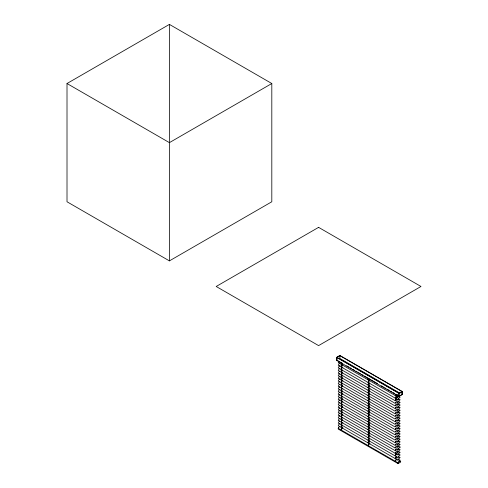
<?xml version="1.0" encoding="UTF-8"?>
<svg xmlns="http://www.w3.org/2000/svg" width="488" height="488" viewBox="0 0 488 488"><rect width="100%" height="100%" fill="white"/><g stroke="black" fill="none" stroke-linecap="round" stroke-linejoin="round"><path stroke-width="0.73" d="M395.14 395.463L395.524 394.658L395.853 394.841A3.416 1.97 -60 0 1 396.006 394.591M395.14 398.086L395.524 397.281L395.853 397.47A3.416 1.97 -60 0 1 396.933 396.122M396.006 399.843A3.416 1.97 -60 0 0 395.853 400.099L395.524 399.91L395.14 400.715L338.239 367.867A3.459 1.995 -60 0 1 339.715 365.713M396.006 402.472A3.416 1.97 -60 0 0 395.853 402.728L395.524 402.539L395.14 403.344L338.239 370.496A3.459 1.995 -60 0 1 339.923 368.165M396.006 444.519A3.416 1.97 -60 0 0 395.853 444.775L395.524 444.586L395.14 445.391L338.239 412.543A3.459 1.995 -60 0 1 339.923 410.213M395.14 453.279L395.524 452.467L395.853 452.657A3.416 1.97 -60 0 1 396.006 452.4M395.14 455.902L395.524 455.097L395.853 455.286A3.416 1.97 -60 0 1 396.933 453.938M395.14 458.531L395.524 457.726L395.853 457.915A3.416 1.97 -60 0 1 396.933 456.567M395.14 461.16L395.524 460.355L395.853 460.544A3.416 1.97 -60 0 1 396.933 459.196M396.006 405.101A3.416 1.97 -60 0 0 395.853 405.357L395.524 405.168L395.14 405.973L338.239 373.125A3.459 1.995 -60 0 1 339.514 371.155M396.006 407.73A3.416 1.97 -60 0 0 395.853 407.98L395.524 407.797L395.14 408.602L338.239 375.754A3.459 1.995 -60 0 1 339.715 373.595M396.006 410.353A3.416 1.97 -60 0 0 395.853 410.609L395.524 410.42L395.14 411.231L338.239 378.377A3.459 1.995 -60 0 1 339.923 376.047M396.006 412.982A3.416 1.97 -60 0 0 395.853 413.238L395.524 413.049L395.14 413.855L338.239 381.006A3.459 1.995 -60 0 1 339.715 378.853M396.006 415.611A3.416 1.97 -60 0 0 395.853 415.868L395.524 415.678L395.14 416.484L338.239 383.635A3.459 1.995 -60 0 1 339.923 381.305M396.006 418.24A3.416 1.97 -60 0 0 395.853 418.497L395.524 418.308L395.14 419.113L338.239 386.264A3.459 1.995 -60 0 1 339.514 384.294M396.006 420.87A3.416 1.97 -60 0 0 395.853 421.12L395.524 420.937L395.14 421.742L338.239 388.893A3.459 1.995 -60 0 1 339.715 386.734M396.006 423.493A3.416 1.97 -60 0 0 395.853 423.749L395.524 423.56L395.14 424.371L338.239 391.522A3.459 1.995 -60 0 1 339.923 389.192M396.006 426.122A3.416 1.97 -60 0 0 395.853 426.378L395.524 426.189L395.14 426.994L338.239 394.145A3.459 1.995 -60 0 1 339.514 392.181M396.006 428.751A3.416 1.97 -60 0 0 395.853 429.007L395.524 428.818L395.14 429.623L338.239 396.775A3.459 1.995 -60 0 1 339.715 394.621M396.006 431.38A3.416 1.97 -60 0 0 395.853 431.636L395.524 431.447L395.14 432.252L338.239 399.404A3.459 1.995 -60 0 1 339.923 397.073M396.006 434.009A3.416 1.97 -60 0 0 395.853 434.259L395.524 434.076L395.14 434.881L338.239 402.033A3.459 1.995 -60 0 1 339.715 399.873M396.006 436.638A3.416 1.97 -60 0 0 395.853 436.888L395.524 436.699L395.14 437.51L338.239 404.662A3.459 1.995 -60 0 1 339.923 402.332M396.006 439.261A3.416 1.97 -60 0 0 395.853 439.517L395.524 439.328L395.14 440.133L338.239 407.285A3.459 1.995 -60 0 1 339.514 405.321M396.006 441.89A3.416 1.97 -60 0 0 395.853 442.146L395.524 441.957L395.14 442.762L338.239 409.914A3.459 1.995 -60 0 1 339.715 407.761M396.006 449.777A3.416 1.97 -60 0 0 395.853 450.027L395.524 449.845L395.14 450.65L338.239 417.801A3.459 1.995 -60 0 1 339.923 415.471M398.123 395.725L396.842 398.129L396.842 399.44L396.11 399.867L395.744 399.654L395.744 398.153L397.513 394.822M396.11 399.867L396.11 398.367L397.885 395.036M396.512 399.166C398.202 399.306 394.524 400.648 395.969 399.361M397.019 399.318L397.019 453.376L395.64 453.986L395.969 453.419M369.788 440.89L369.587 441.079A3.416 1.97 -60 0 0 368.702 442.238A3.507 2.025 -60 0 0 368.318 443.043M67.008 83.521L169.409 24.4L271.81 83.521L271.81 201.764L169.409 260.885L67.008 201.764L67.008 83.521L169.409 142.642L271.81 83.521M336.616 357.356L339.868 355.478L402.289 391.516L402.289 394.524L399.038 396.402L336.616 360.358L336.616 357.356L399.038 393.395L402.289 391.516M340.032 355.575L336.781 357.448L336.781 360.455M402.13 394.426L398.879 396.305L398.879 393.304L402.13 391.425L402.289 394.524M339.514 426.341A3.459 1.995 -60 0 0 338.239 428.311L338.239 429.062L398.062 463.6L400.666 462.099L400.666 461.349L399.349 460.587M396.335 453.26L397.019 453.376M400.007 393.2L339.868 358.485L339.868 355.667L401.966 391.516L401.966 394.334M399.038 393.206L336.94 357.356L336.94 360.175M337.592 360.547L342.826 363.566M346.748 365.835L348.707 366.964M350.012 367.72L351.323 368.477M352.629 369.227L354.593 370.361M355.898 371.118L357.204 371.868M358.515 372.625L360.473 373.759M361.779 374.516L363.09 375.266M364.396 376.022L368.971 378.664M370.276 379.42L377.468 383.568M381.39 385.837L383.355 386.966M384.66 387.722L385.965 388.478M387.271 389.229L389.235 390.363M390.54 391.12L391.852 391.87M393.157 392.626L394.463 393.383M396.427 394.517L397.732 395.268M340.929 362.962L342.1 363.639M368.129 378.664L369.44 379.42M398.409 396.152L400.166 397.165A3.453 1.995 -60 0 0 398.062 399.776M341.167 364.304A3.507 2.025 -60 0 1 341.557 363.493L341.234 363.31A3.416 1.976 -60 0 1 341.551 362.81M368.702 378.481A3.416 1.976 -60 0 0 368.379 378.981L368.702 379.17A3.416 1.976 -60 0 1 369.202 378.438M398.062 397.153L338.239 362.615A3.459 1.995 -60 0 1 338.953 361.303M340.929 365.591L342.1 366.262M398.409 398.775L400.166 399.794A3.453 1.995 -60 0 0 398.062 402.405M342.643 364.774A3.416 1.976 -60 0 0 341.557 366.122L341.234 365.933A3.416 1.976 -60 0 1 342.314 364.585M367.989 382.415A3.507 2.025 -60 0 1 368.379 381.61L368.702 381.799A3.416 1.976 -60 0 1 369.788 380.445M396.476 397.915L396.842 398.129M342.643 367.403L342.314 367.214A3.416 1.976 -60 0 0 341.234 368.562L341.557 368.751A3.416 1.976 -60 0 1 342.643 367.403A3.507 2.025 -60 0 1 342.881 367.19M369.788 383.074L369.465 382.891A3.416 1.976 -60 0 0 368.379 384.239A3.507 2.025 -60 0 0 367.989 385.044M395.744 398.153L396.11 398.367M398.062 399.776L338.239 365.238A3.459 1.995 -60 0 1 339.923 362.907M396.476 399.233L396.842 399.44M368.129 383.922L369.44 384.678M398.409 401.404L400.166 402.417A3.453 1.995 -60 0 0 398.062 405.034M368.379 384.239L368.702 384.422A3.416 1.976 -60 0 1 369.587 383.263M367.989 387.673A3.507 2.025 -60 0 1 368.379 386.862A3.416 1.976 -60 0 1 369.465 385.514L369.788 385.703A3.416 1.976 -60 0 0 368.702 387.051A3.507 2.025 -60 0 0 368.318 387.856M396.897 401.728L398.062 402.405M340.929 370.843L342.1 371.52M368.129 386.551L369.44 387.307M397.824 403.698L400.166 405.046A3.453 1.995 -60 0 0 398.062 407.663M342.436 370.221A3.416 1.976 -60 0 0 341.557 371.38L341.234 371.191A3.416 1.976 -60 0 1 342.314 369.843M368.379 386.862L368.702 387.051M369.995 388.161A3.507 2.025 -60 0 0 369.788 388.332L369.465 388.143A3.416 1.976 -60 0 0 368.379 389.491A3.507 2.025 -60 0 0 367.989 390.296M396.897 404.357L398.062 405.034M368.129 389.18L369.44 389.93M398.409 406.663L400.166 407.675A3.453 1.995 -60 0 0 398.062 410.292M342.643 372.655A3.416 1.976 -60 0 0 341.557 374.009L341.234 373.82A3.416 1.976 -60 0 1 342.314 372.472M368.379 389.491L368.702 389.68A3.416 1.976 -60 0 1 369.788 388.332M342.643 375.284L342.314 375.101A3.416 1.976 -60 0 0 341.234 376.449L341.557 376.632A3.416 1.976 -60 0 1 342.643 375.284A3.507 2.025 -60 0 1 342.844 375.113M367.989 392.925A3.507 2.025 -60 0 1 368.379 392.12A3.416 1.976 -60 0 1 369.465 390.772L369.788 390.961M396.897 406.986L398.062 407.663M340.929 376.102L342.1 376.779M368.129 391.803L369.44 392.559M398.409 409.292L400.166 410.304A3.453 1.995 -60 0 0 398.062 412.915M368.379 392.12L368.702 392.309A3.416 1.976 -60 0 1 369.587 391.15M396.897 409.615L398.062 410.292M340.929 378.731L342.1 379.402M368.129 394.432L369.44 395.189M397.824 411.579L400.166 412.933A3.453 1.995 -60 0 0 398.062 415.544M342.643 377.913A3.416 1.976 -60 0 0 341.557 379.261L341.234 379.072A3.416 1.976 -60 0 1 342.314 377.724M367.989 395.555A3.507 2.025 -60 0 1 368.379 394.749L368.702 394.938A3.416 1.976 -60 0 1 369.788 393.59M369.788 396.213L369.465 396.03A3.416 1.976 -60 0 0 368.379 397.378A3.507 2.025 -60 0 0 367.989 398.184M396.897 412.244L398.062 412.915M368.129 397.061L369.44 397.818M398.409 414.544L400.166 415.556A3.453 1.995 -60 0 0 398.062 418.173M341.557 381.89L341.234 381.701A3.416 1.976 -60 0 1 342.314 380.353L342.643 380.542A3.416 1.976 -60 0 0 341.557 381.89A3.507 2.025 -60 0 0 341.167 382.696M368.379 397.378L368.702 397.561A3.416 1.976 -60 0 1 369.587 396.402M369.788 398.842L369.465 398.653A3.416 1.976 -60 0 0 368.379 400.001A3.507 2.025 -60 0 0 367.989 400.813M396.897 414.873L398.062 415.544M340.929 383.983L342.1 384.66M368.129 399.69L369.44 400.447M397.824 416.837L400.166 418.185A3.453 1.995 -60 0 0 398.062 420.802M342.436 383.361A3.416 1.976 -60 0 0 341.557 384.52L341.234 384.33A3.416 1.976 -60 0 1 342.314 382.982M368.379 400.001L368.702 400.19A3.416 1.976 -60 0 1 369.587 399.031M396.897 417.496L398.062 418.173M398.409 419.802L400.166 420.815A3.453 1.995 -60 0 0 398.062 423.431M342.643 385.801A3.416 1.976 -60 0 0 341.557 387.149L341.234 386.96A3.416 1.976 -60 0 1 342.314 385.611M367.989 403.442A3.507 2.025 -60 0 1 368.379 402.63L368.702 402.82A3.416 1.976 -60 0 1 369.788 401.471A3.507 2.025 -60 0 1 369.995 401.301M342.643 388.424L342.314 388.241A3.416 1.976 -60 0 0 341.234 389.589L341.557 389.772A3.416 1.976 -60 0 1 342.643 388.424A3.507 2.025 -60 0 1 342.881 388.216M369.788 404.101L369.465 403.911A3.416 1.976 -60 0 0 368.379 405.26A3.507 2.025 -60 0 0 367.989 406.065M396.897 420.125L398.062 420.802M368.129 404.942L369.44 405.699M398.409 422.431L400.166 423.444A3.453 1.995 -60 0 0 398.062 426.061M368.379 405.26L368.702 405.449A3.416 1.976 -60 0 1 369.587 404.29M396.897 422.754L398.062 423.431M340.929 391.87L342.1 392.547M368.129 407.571L369.44 408.328M397.824 424.719L400.166 426.073A3.453 1.995 -60 0 0 398.062 428.684M342.643 391.053A3.416 1.976 -60 0 0 341.557 392.401L341.234 392.212A3.416 1.976 -60 0 1 342.314 390.864M367.989 408.694A3.507 2.025 -60 0 1 368.379 407.889L368.702 408.078A3.416 1.976 -60 0 1 369.788 406.73M342.643 393.682L342.314 393.493A3.416 1.976 -60 0 0 341.234 394.841L341.557 395.03A3.416 1.976 -60 0 1 342.643 393.682A3.507 2.025 -60 0 1 342.844 393.511M369.995 409.182A3.507 2.025 -60 0 0 369.788 409.353L369.465 409.17A3.416 1.976 -60 0 0 368.379 410.518A3.507 2.025 -60 0 0 367.989 411.323M396.897 425.384L398.062 426.061M368.129 410.201L369.44 410.957M398.409 427.683L400.166 428.702A3.453 1.995 -60 0 0 398.062 431.313M368.379 410.518L368.702 410.707A3.416 1.976 -60 0 1 369.788 409.353M369.788 411.982L369.465 411.793A3.416 1.976 -60 0 0 368.379 413.147A3.507 2.025 -60 0 0 367.989 413.952M396.897 428.013L398.062 428.684M340.929 397.122L342.1 397.799M368.129 412.83L369.44 413.586M398.409 430.312L400.166 431.325A3.453 1.995 -60 0 0 398.062 433.942M342.436 396.5A3.416 1.976 -60 0 0 341.557 397.659L341.234 397.47A3.416 1.976 -60 0 1 342.314 396.122M368.379 413.147L368.702 413.33A3.416 1.976 -60 0 1 369.587 412.171M396.897 430.636L398.062 431.313M340.929 399.751L342.1 400.428M398.409 432.941L400.166 433.954A3.453 1.995 -60 0 0 398.062 436.571M342.643 398.94A3.416 1.976 -60 0 0 341.557 400.288L341.234 400.099A3.416 1.976 -60 0 1 342.314 398.751M367.989 416.581A3.507 2.025 -60 0 1 368.379 415.77L368.702 415.959A3.416 1.976 -60 0 1 369.788 414.611M342.643 401.563L342.314 401.38A3.416 1.976 -60 0 0 341.234 402.728L341.557 402.911A3.416 1.976 -60 0 1 342.643 401.563A3.507 2.025 -60 0 1 342.881 401.356M369.788 417.24L369.465 417.051A3.416 1.976 -60 0 0 368.379 418.399A3.507 2.025 -60 0 0 367.989 419.204M396.897 433.265L398.062 433.942M368.129 418.082L369.44 418.838M398.409 435.57L400.166 436.583A3.453 1.995 -60 0 0 398.062 439.2M368.379 418.399L368.702 418.588A3.416 1.976 -60 0 1 369.587 417.429M367.989 421.833A3.507 2.025 -60 0 1 368.379 421.028A3.416 1.976 -60 0 1 369.465 419.68L369.788 419.869A3.416 1.976 -60 0 0 368.702 421.217A3.507 2.025 -60 0 0 368.318 422.022M396.897 435.894L398.062 436.571M340.929 405.01L342.1 405.687M368.129 420.711L369.44 421.467M397.824 437.858L400.166 439.212A3.453 1.995 -60 0 0 398.062 441.823M342.436 404.381A3.416 1.976 -60 0 0 341.557 405.54L341.234 405.357A3.416 1.976 -60 0 1 342.314 404.003M368.379 421.028L368.702 421.217M369.995 422.321A3.507 2.025 -60 0 0 369.788 422.492L369.465 422.309A3.416 1.976 -60 0 0 368.379 423.657A3.507 2.025 -60 0 0 367.989 424.462M396.897 438.523L398.062 439.2M368.129 423.34L369.44 424.096M398.409 440.823L400.166 441.841A3.453 1.995 -60 0 0 398.062 444.452M342.643 406.821A3.416 1.976 -60 0 0 341.557 408.169L341.234 407.98A3.416 1.976 -60 0 1 342.314 406.632M368.379 423.657L368.702 423.846A3.416 1.976 -60 0 1 369.788 422.492M342.643 409.45L342.314 409.261A3.416 1.976 -60 0 0 341.234 410.609L341.557 410.798A3.416 1.976 -60 0 1 342.643 409.45A3.507 2.025 -60 0 1 342.844 409.28M367.989 427.091A3.507 2.025 -60 0 1 368.379 426.286A3.416 1.976 -60 0 1 369.465 424.938L369.788 425.121M396.897 441.152L398.062 441.823M340.929 410.262L342.1 410.939M368.129 425.969L369.44 426.725M398.409 443.452L400.166 444.464A3.453 1.995 -60 0 0 398.062 447.081M368.379 426.286L368.702 426.469A3.416 1.976 -60 0 1 369.587 425.31M396.897 443.775L398.062 444.452M340.929 412.891L342.1 413.568M368.129 428.598L369.44 429.355M397.824 445.745L400.166 447.093M342.643 412.079A3.416 1.976 -60 0 0 341.557 413.428L341.234 413.238A3.416 1.976 -60 0 1 342.314 411.89M367.989 429.721A3.507 2.025 -60 0 1 368.379 428.909L368.702 429.098A3.416 1.976 -60 0 1 369.788 427.75M369.788 430.379L369.465 430.19A3.416 1.976 -60 0 0 368.379 431.538A3.507 2.025 -60 0 0 367.989 432.344M396.897 446.404L398.062 447.081M368.129 431.227L369.44 431.978M398.409 448.71L400.166 449.722A3.453 1.995 -60 0 0 398.062 452.339M341.557 416.057L341.234 415.868A3.416 1.976 -60 0 1 342.314 414.519L342.643 414.702A3.416 1.976 -60 0 0 341.557 416.057A3.507 2.025 -60 0 0 341.167 416.862M368.379 431.538L368.702 431.727A3.416 1.976 -60 0 1 369.587 430.569M396.024 446.477A3.459 1.995 -60 0 0 395.134 448.021L338.239 415.172A3.459 1.995 -60 0 1 339.715 413.013M396.897 449.033L398.062 449.71M340.929 418.149L342.1 418.826M368.129 433.85L369.44 434.607M397.824 450.997L400.166 452.352A3.453 1.995 -60 0 0 398.062 454.962M342.436 417.521A3.416 1.976 -60 0 0 341.557 418.68L341.234 418.497A3.416 1.976 -60 0 1 342.314 417.142M368.379 434.168L368.702 434.357A3.416 1.976 -60 0 1 369.788 433.009L369.465 432.819A3.416 1.976 -60 0 0 368.379 434.168A3.507 2.025 -60 0 0 367.989 434.973M369.995 435.461A3.507 2.025 -60 0 0 369.788 435.638L369.465 435.449A3.416 1.976 -60 0 0 368.379 436.797A3.507 2.025 -60 0 0 367.989 437.602M396.897 451.662L398.062 452.339M398.409 453.962L400.166 454.981A3.453 1.995 -60 0 0 398.062 457.591M342.643 419.961A3.416 1.976 -60 0 0 341.557 421.309L341.234 421.12A3.416 1.976 -60 0 1 342.314 419.772M368.379 436.797L368.702 436.986A3.416 1.976 -60 0 1 369.788 435.638M342.643 422.59L342.314 422.401A3.416 1.976 -60 0 0 341.234 423.749L341.557 423.938A3.416 1.976 -60 0 1 342.643 422.59A3.507 2.025 -60 0 1 342.881 422.376M369.788 438.261L369.465 438.078A3.416 1.976 -60 0 0 368.379 439.426A3.507 2.025 -60 0 0 367.989 440.231M398.062 454.962L338.239 420.424A3.459 1.995 -60 0 1 339.514 418.46M368.129 439.108L369.44 439.865M398.409 456.591L400.166 457.604A3.453 1.995 -60 0 0 398.062 460.221M368.379 439.426L368.702 439.609A3.416 1.976 -60 0 1 369.587 438.45M398.062 457.591L338.239 423.053A3.459 1.995 -60 0 1 339.715 420.9M340.929 426.03L342.1 426.707M368.129 441.738L369.44 442.494M395.28 457.409L396.585 458.165M397.824 458.885L400.166 460.233A3.453 1.995 -60 0 0 398.062 462.85M342.643 425.219A3.416 1.976 -60 0 0 341.557 426.567L341.234 426.378A3.416 1.976 -60 0 1 342.314 425.03M367.989 442.86A3.507 2.025 -60 0 1 368.379 442.049L368.702 442.238M342.643 427.848L342.314 427.659A3.416 1.976 -60 0 0 341.234 429.007L341.557 429.196A3.416 1.976 -60 0 1 342.643 427.848A3.507 2.025 -60 0 1 342.844 427.671M369.995 443.348A3.507 2.025 -60 0 0 369.788 443.519L369.465 443.33A3.416 1.976 -60 0 0 368.379 444.678A3.507 2.025 -60 0 0 367.989 445.489M398.062 460.221L338.239 425.682A3.459 1.995 -60 0 1 339.923 423.352M368.379 444.678L368.702 444.867A3.416 1.976 -60 0 1 369.788 443.519M400.666 461.349A3.91 2.257 -60 0 0 398.062 462.85L338.239 428.311A3.91 2.257 -60 0 1 338.873 427.665M399.038 393.395L399.038 396.402M398.062 462.85L398.062 463.6M169.409 24.4L169.409 260.885M368.318 445.672A3.507 2.025 -60 0 1 368.702 444.867M341.167 430.001A3.507 2.025 -60 0 1 341.557 429.196M395.384 460.617A3.447 1.989 -60 0 1 396.409 459.196M341.167 427.372A3.507 2.025 -60 0 1 341.557 426.567M368.379 442.049A3.416 1.97 -60 0 1 369.264 440.89M341.167 424.743A3.507 2.025 -60 0 1 341.557 423.938M369.495 438.035A3.507 2.025 -60 0 1 369.703 437.864M341.167 422.114A3.507 2.025 -60 0 1 341.557 421.309M369.495 432.783A3.507 2.025 -60 0 1 369.703 432.606M341.167 419.491A3.507 2.025 -60 0 1 341.557 418.68M342.674 414.666A3.507 2.025 -60 0 1 342.881 414.495M341.167 414.233A3.507 2.025 -60 0 1 341.557 413.428M368.379 428.909A3.416 1.976 -60 0 1 369.264 427.75M369.465 424.938A3.507 2.025 -60 0 1 369.672 424.761M341.167 411.604A3.507 2.025 -60 0 1 341.557 410.798M341.167 408.975A3.507 2.025 -60 0 1 341.557 408.169M369.465 419.68A3.507 2.025 -60 0 1 369.672 419.509M341.167 406.351A3.507 2.025 -60 0 1 341.557 405.54M341.167 403.722A3.507 2.025 -60 0 1 341.557 402.911M341.167 401.093A3.507 2.025 -60 0 1 341.557 400.288M368.379 415.77A3.416 1.976 -60 0 1 369.264 414.611M369.495 411.756A3.507 2.025 -60 0 1 369.703 411.585M341.167 398.464A3.507 2.025 -60 0 1 341.557 397.659M395.384 457.988A3.447 1.989 -60 0 1 396.409 456.567M368.318 440.42A3.507 2.025 -60 0 1 368.702 439.609M395.384 455.359A3.447 1.989 -60 0 1 396.409 453.938M368.318 437.791A3.507 2.025 -60 0 1 368.702 436.986M395.384 452.73A3.447 1.989 -60 0 1 396.024 451.735M368.318 435.162A3.507 2.025 -60 0 1 368.702 434.357M395.384 450.101A3.447 1.989 -60 0 1 396.024 449.106M395.14 448.021A3.501 2.025 -60 0 1 395.524 447.215L395.853 447.405A3.416 1.97 -60 0 1 396.006 447.148M368.318 432.533A3.507 2.025 -60 0 1 368.702 431.727M395.25 445.117A3.453 1.995 -60 0 1 396.024 443.854M368.318 429.904A3.507 2.025 -60 0 1 368.702 429.098M368.318 427.281A3.507 2.025 -60 0 1 368.702 426.469M395.384 442.22A3.447 1.989 -60 0 1 396.024 441.225M368.318 424.651A3.507 2.025 -60 0 1 368.702 423.846M395.384 439.59A3.447 1.989 -60 0 1 396.024 438.596M395.384 436.961A3.447 1.989 -60 0 1 396.024 435.967M368.318 419.393A3.507 2.025 -60 0 1 368.702 418.588M395.384 434.338A3.447 1.989 -60 0 1 396.024 433.338M368.318 416.764A3.507 2.025 -60 0 1 368.702 415.959M395.384 431.709A3.447 1.989 -60 0 1 396.024 430.715M368.318 414.141A3.507 2.025 -60 0 1 368.702 413.33M395.384 429.08A3.447 1.989 -60 0 1 396.024 428.086M368.318 411.512A3.507 2.025 -60 0 1 368.702 410.701M395.384 426.451A3.447 1.989 -60 0 1 396.024 425.457M368.318 408.883A3.507 2.025 -60 0 1 368.702 408.078M395.384 423.822A3.447 1.989 -60 0 1 396.024 422.828M368.318 406.254A3.507 2.025 -60 0 1 368.702 405.449M395.384 421.199A3.447 1.989 -60 0 1 396.024 420.199M368.318 403.625A3.507 2.025 -60 0 1 368.702 402.82M395.384 418.57A3.447 1.989 -60 0 1 396.024 417.575M368.318 400.996A3.507 2.025 -60 0 1 368.702 400.19M395.384 415.941A3.447 1.989 -60 0 1 396.024 414.946M368.318 398.373A3.507 2.025 -60 0 1 368.702 397.561M395.384 413.312A3.447 1.989 -60 0 1 396.024 412.317M368.318 395.744A3.507 2.025 -60 0 1 368.702 394.938M395.384 410.683A3.447 1.989 -60 0 1 396.024 409.688M368.318 393.115A3.507 2.025 -60 0 1 368.702 392.309M395.384 408.053A3.447 1.989 -60 0 1 396.024 407.059M341.167 395.835A3.507 2.025 -60 0 1 341.557 395.03M341.167 393.206A3.507 2.025 -60 0 1 341.557 392.401M341.167 390.583A3.507 2.025 -60 0 1 341.557 389.772M341.167 387.954A3.507 2.025 -60 0 1 341.557 387.149M341.167 385.325A3.507 2.025 -60 0 1 341.557 384.52M398.062 397.153A3.453 1.995 -60 0 1 398.605 396.091M395.384 394.914A3.447 1.989 -60 0 1 395.847 394.151M367.989 379.786A3.507 2.025 -60 0 1 368.379 378.981M368.318 379.975A3.507 2.025 -60 0 1 368.702 379.17M341.557 363.493A3.416 1.976 -60 0 1 341.881 362.993M368.379 407.889A3.416 1.976 -60 0 1 369.264 406.73M369.495 403.875A3.507 2.025 -60 0 1 369.703 403.698M368.379 402.63A3.416 1.976 -60 0 1 369.264 401.471M369.495 398.617A3.507 2.025 -60 0 1 369.703 398.446M342.674 380.506A3.507 2.025 -60 0 1 342.881 380.329M398.062 449.71A3.453 1.995 -60 0 1 400.166 447.093M368.318 390.485A3.507 2.025 -60 0 1 368.702 389.68M395.384 405.43A3.447 1.989 -60 0 1 396.024 404.43M395.25 403.07A3.453 1.995 -60 0 1 396.024 401.807M395.25 400.441A3.453 1.995 -60 0 1 396.024 399.178M368.318 385.233A3.507 2.025 -60 0 1 368.702 384.422M341.167 380.067A3.507 2.025 -60 0 1 341.557 379.261M368.379 394.749A3.416 1.976 -60 0 1 369.264 393.59M369.465 390.772A3.507 2.025 -60 0 1 369.672 390.601M341.167 377.444A3.507 2.025 -60 0 1 341.557 376.632M341.167 374.815A3.507 2.025 -60 0 1 341.557 374.009M369.465 385.514A3.507 2.025 -60 0 1 369.672 385.343M341.167 372.185A3.507 2.025 -60 0 1 341.557 371.38M341.167 369.556A3.507 2.025 -60 0 1 341.557 368.751M368.318 382.604A3.507 2.025 -60 0 1 368.702 381.799M395.384 397.543A3.447 1.989 -60 0 1 396.409 396.122M341.167 366.927A3.507 2.025 -60 0 1 341.557 366.122M368.379 381.61A3.416 1.976 -60 0 1 369.264 380.451M318.591 227.359L216.19 286.48L318.591 345.602L420.991 286.48L318.591 227.359"/></g></svg>
